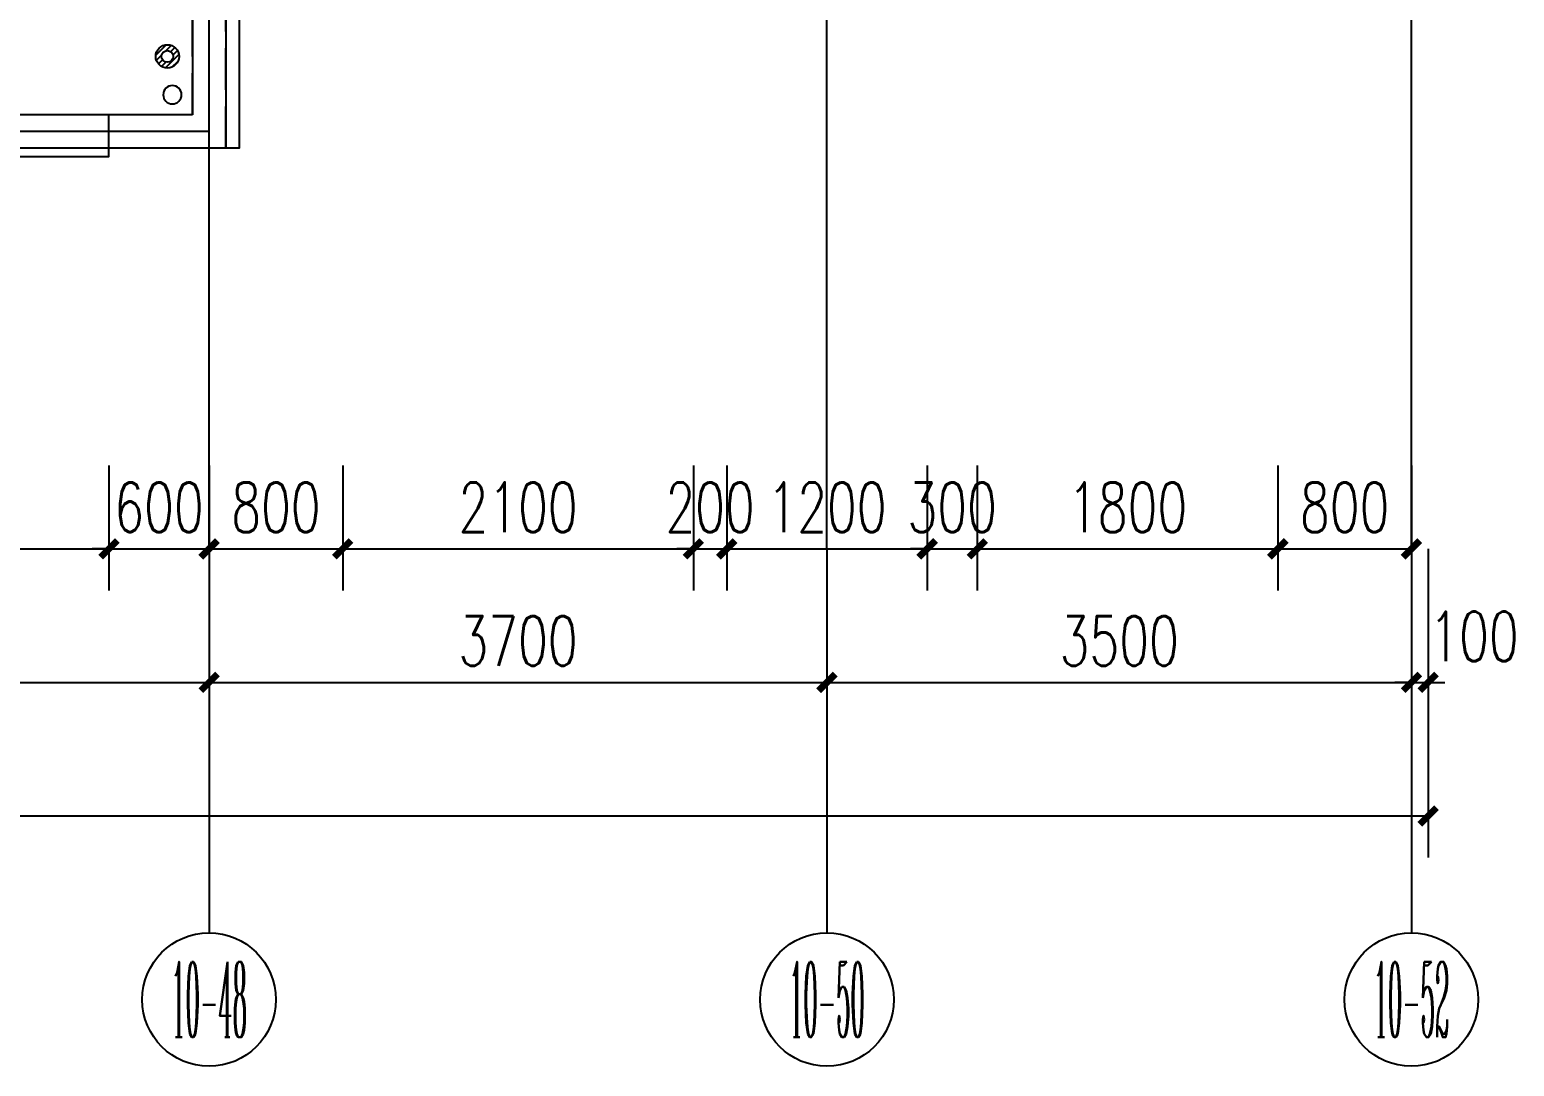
# Model space of a CAD drawing. Header units: millimetres. Extents: x 815519 to 890079, y 147095 to 251022.
# Drawn here: x 877205 to 886095, y 147095 to 153305 of the extents above; entities that cross this region are included whole.
import ezdxf
from ezdxf.enums import TextEntityAlignment as Align

# ---------------------------------------------------------------- set-up
doc = ezdxf.new("R2010")
doc.units = ezdxf.units.MM
doc.header["$LTSCALE"] = 1000
doc.linetypes.add('DASH', pattern=[0.35, 0.25, -0.1])
doc.linetypes.add('DOTE', pattern=[61.468, 50.8, -5.08, 0.508, -5.08])
doc.layers.get('Defpoints').update_dxf_attribs({"color": 1})
for name, color, linetype in [('A-WIND（门窗）', 155, 'Continuous'), ('AXIS', 3, 'Continuous'), ('AXIS_TEXT', 7, 'Continuous'), ('DOOR_FIRE', 4, 'Continuous'), ('DOOR_FIRE_TEXT', 7, 'Continuous'), ('EQUIP_地漏', 7, 'Continuous'), ('KTIAO', 125, 'Continuous'), ('PUB_DIM', 3, 'Continuous'), ('PUB_TEXT', 7, 'Continuous'), ('STAIR', 52, 'Continuous'), ('SURFACE', 6, 'Continuous'), ('VPIPE-污水', 2, 'DASH'), ('WALL', 2, 'Continuous'), ('WINDOW', 4, 'Continuous'), ('WINDOW_TEXT', 7, 'Continuous'), ('梁虚线', 134, 'DASH'), ('看线', 163, 'Continuous'), ('空调', 9, 'Continuous'), ('空调机位', 9, 'Continuous'), ('面积框', 6, 'Continuous')]:
    doc.layers.add(name, color=color, linetype=linetype)
doc.layers.add('DOTE', color=1, linetype='DOTE', plot=False)
doc.styles.add('_TCH_AXIS', font='COMPLEX', dxfattribs={"bigfont": 'GBCBIG'})
doc.styles.add('_TCH_DIM_T3', font='SIMPLEX.shx', dxfattribs={"width": 0.7, "bigfont": 'GBCBIG.shx'})
doc.styles.add('_TCH_WINDOW', font='SIMPLEX', dxfattribs={"height": 3.5, "bigfont": 'GBCBIG'})
doc.styles.add('C-SHET1', font='', dxfattribs={"width": 0.9})
doc.styles.add('COMPLEX', font='COMPLEX')
doc.styles.get('C-SHET1').set_extended_font_data('FangSong_GB2312')
doc.dimstyles.new('_TCH_ARCH&&100', dxfattribs={"dimtxt": 297.5, "dimasz": 100, "dimexe": 250, "dimexo": 300, "dimgap": 100, "dimtad": 1, "dimdec": 0, "dimzin": 0, "dimdsep": 46, "dimtxsty": '_TCH_DIM_T3', "dimblk": 'ARCHTICK', "dimcen": 0.09, "dimclrt": 7, "dimazin": 2, "dimtfac": 1, "dimtdec": 0, "dimtix": 1, "dimtmove": 2, "dimatfit": 3, "dimfxl": 1, "dimtolj": 1, "dimtzin": 0, "dimarcsym": 0})

# ---------------------------------------------------------------- blocks, each defined once
blk = doc.blocks.new('_AXISO')
blk.add_circle((0, 0), 0.5)
at = {"layer": 'AXIS_TEXT', "style": 'COMPLEX', "width": 1.041667}
blk.add_attdef('A', text='', height=0.56, dxfattribs=at).set_placement((-0.25, -0.28), (0.25, -0.28), align=Align.FIT)
blk = doc.blocks.new('_ArchTick')
at = {"color": 0, "linetype": 'ByBlock', "const_width": 0.4}
blk.add_lwpolyline([(-0.5, -0.5), (0.5, 0.5)], dxfattribs=at)
blk = doc.blocks.new('*D641')
at = {"layer": 'Defpoints', "color": 0, "transparency": 16777216}
for p in [(-369933.1, 341650), (-304373.1, 341650), (-304373.1, 340550)]:
    blk.add_point(p, dxfattribs=at)
at = {"layer": 'PUB_DIM', "color": 0, "lineweight": -2, "transparency": 16777216}
for p, q in [((-369933.1, 341350), (-369933.1, 340300)), ((-304373.1, 341350), (-304373.1, 340300)), ((-369933.1, 340550), (-304373.1, 340550))]:
    blk.add_line(p, q, dxfattribs=at)
at = {"layer": 'PUB_DIM', "color": 0, "lineweight": -2, "transparency": 16777216, "xscale": 100, "yscale": 100, "zscale": 100, "rotation": 180}
blk.add_blockref('_ArchTick', (-369933.1, 340550), dxfattribs=at)
at = {"layer": 'PUB_DIM', "color": 0, "lineweight": -2, "transparency": 16777216, "xscale": 100, "yscale": 100, "zscale": 100}
blk.add_blockref('_ArchTick', (-304373.1, 340550), dxfattribs=at)
at = {"layer": 'PUB_DIM', "color": 7, "transparency": 16777216, "insert": (-337153.1, 340798.7), "char_height": 297.5, "attachment_point": 5, "style": '_TCH_DIM_T3'}
blk.add_mtext('\\A1;65560', dxfattribs=at)
blk = doc.blocks.new('*D664')
at = {"layer": 'Defpoints', "color": 0, "transparency": 16777216}
for p in [(-315173.1, 342450), (-311673.1, 342450), (-311673.1, 341350)]:
    blk.add_point(p, dxfattribs=at)
at = {"layer": 'PUB_DIM', "color": 0, "lineweight": -2, "transparency": 16777216}
for p, q in [((-315173.1, 342150), (-315173.1, 341100)), ((-311673.1, 342150), (-311673.1, 341100)), ((-315173.1, 341350), (-311673.1, 341350))]:
    blk.add_line(p, q, dxfattribs=at)
at = {"layer": 'PUB_DIM', "color": 0, "lineweight": -2, "transparency": 16777216, "xscale": 100, "yscale": 100, "zscale": 100, "rotation": 180}
blk.add_blockref('_ArchTick', (-315173.1, 341350), dxfattribs=at)
at = {"layer": 'PUB_DIM', "color": 0, "lineweight": -2, "transparency": 16777216, "xscale": 100, "yscale": 100, "zscale": 100}
blk.add_blockref('_ArchTick', (-311673.1, 341350), dxfattribs=at)
at = {"layer": 'PUB_DIM', "color": 7, "transparency": 16777216, "insert": (-313423.1, 341598.7), "char_height": 297.5, "attachment_point": 5, "style": '_TCH_DIM_T3'}
blk.add_mtext('\\A1;3500', dxfattribs=at)
blk = doc.blocks.new('*D665')
at = {"layer": 'Defpoints', "color": 0, "transparency": 16777216}
for p in [(-311673.1, 342450), (-307973.1, 342450), (-307973.1, 341350)]:
    blk.add_point(p, dxfattribs=at)
at = {"layer": 'PUB_DIM', "color": 0, "lineweight": -2, "transparency": 16777216}
for p, q in [((-311673.1, 342150), (-311673.1, 341100)), ((-307973.1, 342150), (-307973.1, 341100)), ((-311673.1, 341350), (-307973.1, 341350))]:
    blk.add_line(p, q, dxfattribs=at)
at = {"layer": 'PUB_DIM', "color": 0, "lineweight": -2, "transparency": 16777216, "xscale": 100, "yscale": 100, "zscale": 100, "rotation": 180}
blk.add_blockref('_ArchTick', (-311673.1, 341350), dxfattribs=at)
at = {"layer": 'PUB_DIM', "color": 0, "lineweight": -2, "transparency": 16777216, "xscale": 100, "yscale": 100, "zscale": 100}
blk.add_blockref('_ArchTick', (-307973.1, 341350), dxfattribs=at)
at = {"layer": 'PUB_DIM', "color": 7, "transparency": 16777216, "insert": (-309823.1, 341598.7), "char_height": 297.5, "attachment_point": 5, "style": '_TCH_DIM_T3'}
blk.add_mtext('\\A1;3700', dxfattribs=at)
blk = doc.blocks.new('*D666')
at = {"layer": 'Defpoints', "color": 0, "transparency": 16777216}
for p in [(-307973.1, 342450), (-304473.1, 342450), (-304473.1, 341350)]:
    blk.add_point(p, dxfattribs=at)
at = {"layer": 'PUB_DIM', "color": 0, "lineweight": -2, "transparency": 16777216}
for p, q in [((-307973.1, 342150), (-307973.1, 341100)), ((-304473.1, 342150), (-304473.1, 341100)), ((-307973.1, 341350), (-304473.1, 341350))]:
    blk.add_line(p, q, dxfattribs=at)
at = {"layer": 'PUB_DIM', "color": 0, "lineweight": -2, "transparency": 16777216, "xscale": 100, "yscale": 100, "zscale": 100, "rotation": 180}
blk.add_blockref('_ArchTick', (-307973.1, 341350), dxfattribs=at)
at = {"layer": 'PUB_DIM', "color": 0, "lineweight": -2, "transparency": 16777216, "xscale": 100, "yscale": 100, "zscale": 100}
blk.add_blockref('_ArchTick', (-304473.1, 341350), dxfattribs=at)
at = {"layer": 'PUB_DIM', "color": 7, "transparency": 16777216, "insert": (-306223.1, 341598.7), "char_height": 297.5, "attachment_point": 5, "style": '_TCH_DIM_T3'}
blk.add_mtext('\\A1;3500', dxfattribs=at)
blk = doc.blocks.new('*D667')
at = {"layer": 'Defpoints', "color": 0, "transparency": 16777216}
for p in [(-304473.1, 342450), (-304373.1, 342450), (-304373.1, 341350)]:
    blk.add_point(p, dxfattribs=at)
at = {"layer": 'PUB_DIM', "color": 0, "lineweight": -2, "transparency": 16777216}
for p, q in [((-304473.1, 342150), (-304473.1, 341100)), ((-304373.1, 342150), (-304373.1, 341100)), ((-304473.1, 341350), (-304573.1, 341350)), ((-304473.1, 341350), (-304373.1, 341350)), ((-304373.1, 341350), (-304273.1, 341350))]:
    blk.add_line(p, q, dxfattribs=at)
at = {"layer": 'PUB_DIM', "color": 0, "lineweight": -2, "transparency": 16777216, "xscale": 100, "yscale": 100, "zscale": 100}
blk.add_blockref('_ArchTick', (-304473.1, 341350), dxfattribs=at)
at = {"layer": 'PUB_DIM', "color": 0, "lineweight": -2, "transparency": 16777216, "xscale": 100, "yscale": 100, "zscale": 100, "rotation": 180}
blk.add_blockref('_ArchTick', (-304373.1, 341350), dxfattribs=at)
at = {"layer": 'PUB_DIM', "color": 7, "transparency": 16777216, "insert": (-304098.1, 341625), "char_height": 297.5, "attachment_point": 5, "style": '_TCH_DIM_T3'}
blk.add_mtext('\\A1;100', dxfattribs=at)
blk = doc.blocks.new('dddfg')
at = {"layer": '空调'}
for p, q in [((-230086.3, 24543.2), (-230086.3, 24368.2)), ((-229986.3, 24543.2), (-230086.3, 24543.2)), ((-230046.3, 24543.2), (-230046.3, 24368.2)), ((-229836.3, 24543.2), (-229936.3, 24543.2)), ((-229876.3, 24543.2), (-229876.3, 24368.2)), ((-229836.3, 24543.2), (-229836.3, 24368.2)), ((-230086.3, 24318.2), (-230086.3, 24118.2)), ((-230046.3, 24318.2), (-230046.3, 24118.2)), ((-229876.3, 24318.2), (-229876.3, 24118.2)), ((-229836.3, 24318.2), (-229836.3, 24118.2)), ((-230086.3, 24068.2), (-230086.3, 23868.2)), ((-230046.3, 24068.2), (-230046.3, 23868.2)), ((-229876.3, 24068.2), (-229876.3, 23868.2)), ((-229836.3, 24068.2), (-229836.3, 23868.2)), ((-230086.3, 23818.2), (-230086.3, 23643.2)), ((-230046.3, 23818.2), (-230046.3, 23643.2)), ((-229876.3, 23818.2), (-229876.3, 23643.2)), ((-229836.3, 23818.2), (-229836.3, 23643.2)), ((-230086.3, 23643.2), (-229986.3, 23643.2)), ((-229936.3, 23643.2), (-229836.3, 23643.2))]:
    blk.add_line(p, q, dxfattribs=at)
blk = doc.blocks.new('Z$W@#61777A51')
at = {"layer": '空调'}
for p, q in [((250, 325, -0.6), (0, 325, -0.6)), ((0, 187.5, -0.6), (0, 325, -0.6)), ((250, 277.5, -0.6), (0, 277.5, -0.6)), ((550, 325, -0.6), (300, 325, -0.6)), ((550, 277.5, -0.6), (300, 277.5, -0.6)), ((550, 187.5, -0.6), (550, 325, -0.6)), ((0, 0, -0.6), (0, 137.5, -0.6)), ((550, 0, -0.6), (550, 137.5, -0.6)), ((250, 0, -0.6), (0, 0, -0.6)), ((550, 0, -0.6), (300, 0, -0.6))]:
    blk.add_line(p, q, dxfattribs=at)
at = {"layer": '空调', "style": 'C-SHET1', "width": 0.9}
blk.add_text('KT', height=166.5, rotation=359.99346, dxfattribs=at).set_placement((170.1, 61.1, -0.6))
blk = doc.blocks.new('空调室外机')
at = {"linetype": 'ByBlock', "ltscale": 0.4}
for p, q in [((-375.2, 159.4), (-155.4, 76.9)), ((205, 76.9), (424.8, 159.4)), ((-375.2, -140.6), (-155.4, -58.2)), ((205, -58.2), (424.8, -140.6))]:
    blk.add_line(p, q, dxfattribs=at)
blk.add_lwpolyline([(424.8, -140.6), (424.8, 159.4), (-375.2, 159.4), (-375.2, -140.6)], close=True, dxfattribs=at)
at = {"style": 'COMPLEX', "width": 0.8}
blk.add_attdef('AC', (-83.7, -57, 0), '', height=125, dxfattribs=at)
blk = doc.blocks.new('$WINLIB2D$00000001')
for p, q in [((-0.5, 0.5), (0.5, 0.5)), ((-0.5, 0.5), (-0.5, -0.5)), ((0.5, -0.5), (0.5, 0.5)), ((0.5, 0.1667), (-0.5, 0.1667)), ((0.5, -0.1667), (-0.5, -0.1667)), ((-0.5, -0.5), (0.5, -0.5))]:
    blk.add_line(p, q)
blk = doc.blocks.new('$WINLIB2D$00000039')
at = {"color": 0}
for points in [[(-0.5, 0.5), (-0.5, -0.5)], [(0.5, 0.5), (-0.5, 0.5)], [(0.5, -0.5), (0.5, 0.5)], [(-0.5, 0.1667), (0.5, 0.1667)], [(-0.3839, -0.1667), (-0.448, 0.1667)], [(-0.3159, -0.1667), (-0.38, 0.1667)], [(-0.2479, -0.1667), (-0.312, 0.1667)], [(-0.1799, -0.1667), (-0.244, 0.1667)], [(-0.1119, -0.1667), (-0.176, 0.1667)], [(-0.0439, -0.1667), (-0.108, 0.1667)], [(0.0241, -0.1667), (-0.04, 0.1667)], [(0.0921, -0.1667), (0.028, 0.1667)], [(0.16, -0.1667), (0.0959, 0.1667)], [(0.228, -0.1667), (0.1639, 0.1667)], [(0.296, -0.1667), (0.2319, 0.1667)], [(0.364, -0.1667), (0.2999, 0.1667)], [(0.432, -0.1667), (0.3679, 0.1667)], [(0.5, -0.1667), (0.4359, 0.1667)], [(-0.4519, -0.1667), (-0.5, 0.0836)], [(-0.5, -0.1667), (0.5, -0.1667)], [(0.5, -0.5), (-0.5, -0.5)]]:
    blk.add_lwpolyline(points, dxfattribs=at)
blk = doc.blocks.new('$DorLib2D$00000131')
at = {"color": 0, "linetype": 'Continuous'}
for p, q in [((0.15, 0.125), (0.2319, 0.1973)), ((0.2319, 0.1973), (0.2319, 0.125)), ((-0.5, 0.125), (-0.5, 0)), ((0.0192, 0.125), (-0.5, 0.125)), ((0.0192, 0), (0.0192, 0.125)), ((0.35, 0.125), (0.15, 0.125)), ((-0.5, 0), (0.0192, 0)), ((-0.024, 0), (0.5, 0)), ((-0.024, -0.125), (-0.024, 0)), ((0.5, 0), (0.5, -0.125)), ((-0.35, -0.125), (-0.15, -0.125)), ((-0.2319, -0.1973), (-0.2319, -0.125)), ((-0.15, -0.125), (-0.2319, -0.1973)), ((0.5, -0.125), (-0.024, -0.125))]:
    blk.add_line(p, q, dxfattribs=at)
blk = doc.blocks.new('$DorLib2D$00000001')
for p, q in [((0.45, 0.975), (0.5, 0.975)), ((0.45, 0), (0.45, 0.975)), ((0.5, 0), (0.5, 0.975)), ((0.5, 0), (0.45, 0))]:
    blk.add_line(p, q)
at = {"lineweight": 13}
blk.add_arc((0.475, 0), 0.975, 91.46928, 180, dxfattribs=at)
blk = doc.blocks.new('3A户型-平面-反')
at = {"layer": 'A-WIND（门窗）', "linetype": 'DASH', "ltscale": 0.3}
for p, q in [((-116686.8, 132030.4), (-116386.8, 132450)), ((-119556.4, 132100), (-119036.8, 131800)), ((-117156.4, 131400), (-116736.8, 131100)), ((-119367.2, 124000), (-119886.8, 124300)), ((-117217.2, 124000), (-117736.8, 124300))]:
    blk.add_line(p, q, dxfattribs=at)
at = {"layer": 'A-WIND（门窗）'}
for points in [[(-116386.8, 132500), (-116186.8, 132500), (-116186.8, 132450), (-116386.8, 132450)], [(-116386.8, 131900), (-116186.8, 131900), (-116186.8, 131950), (-116386.8, 131950)], [(-119686.8, 131800), (-119686.8, 131600), (-119636.8, 131600), (-119636.8, 131800)], [(-118986.8, 131800), (-118986.8, 131600), (-119036.8, 131600), (-119036.8, 131800)], [(-117286.8, 131100), (-117286.8, 130900), (-117236.8, 130900), (-117236.8, 131100)], [(-116686.8, 131100), (-116686.8, 130900), (-116736.8, 130900), (-116736.8, 131100)], [(-119936.8, 124300), (-119936.8, 124500), (-119886.8, 124500), (-119886.8, 124300)], [(-119236.8, 124300), (-119236.8, 124500), (-119286.8, 124500), (-119286.8, 124300)], [(-117786.8, 124300), (-117786.8, 124500), (-117736.8, 124500), (-117736.8, 124300)], [(-117086.8, 124300), (-117086.8, 124500), (-117136.8, 124500), (-117136.8, 124300)]]:
    blk.add_lwpolyline(points, close=True, dxfattribs=at)
at = {"layer": 'A-WIND（门窗）', "linetype": 'DASH', "ltscale": 0.3}
for centre, start, end in [((-119036.8, 131800), 150, 180), ((-116386.8, 132550), 240, 270), ((-116636.8, 131100), 150, 180), ((-119886.8, 124300), 330, 0), ((-117736.8, 124300), 330, 0)]:
    blk.add_arc(centre, 600, start, end, dxfattribs=at)
at = {"layer": 'STAIR'}
for p, q in [((-116666.8, 131800), (-117806.8, 131800)), ((-112486.8, 123700), (-114586.8, 123700)), ((-112486.8, 123500), (-114586.8, 123500))]:
    blk.add_line(p, q, dxfattribs=at)
at = {"layer": 'SURFACE'}
for p, q in [((-116466.8, 132920), (-116466.8, 131880)), ((-116386.8, 132500), (-116466.8, 132500)), ((-117806.8, 131880), (-121186.8, 131880)), ((-120186.8, 131800), (-120186.8, 131880)), ((-118986.8, 131800), (-118986.8, 131880)), ((-117806.8, 131180), (-117806.8, 131880)), ((-116666.8, 131180), (-117806.8, 131180)), ((-117286.8, 131100), (-117286.8, 131180)), ((-116686.8, 131100), (-116686.8, 131180)), ((-114586.8, 125100), (-114586.8, 125020)), ((-114586.8, 125100), (-114586.8, 125020)), ((-112586.8, 125100), (-112586.8, 125020)), ((-115206.8, 125020), (-114586.8, 125020)), ((-115206.8, 124400), (-115206.8, 125020)), ((-112586.8, 125020), (-111986.8, 125020)), ((-119936.8, 124300), (-119936.8, 124220)), ((-118436.8, 124300), (-118436.8, 124220)), ((-117786.8, 124300), (-117786.8, 124220)), ((-116286.8, 124300), (-116286.8, 124220)), ((-115206.8, 124220), (-115206.8, 124300)), ((-121186.8, 124220), (-119936.8, 124220)), ((-118436.8, 124220), (-117786.8, 124220)), ((-116286.8, 124220), (-116186.8, 124220)), ((-116036.8, 124220), (-115206.8, 124220))]:
    blk.add_line(p, q, dxfattribs=at)
for points in [[(-116466.8, 131880), (-116666.8, 131880), (-116666.8, 131180)], [(-111706.8, 125020), (-111706.8, 123500), (-111786.8, 123500)]]:
    blk.add_lwpolyline(points, dxfattribs=at)
at = {"layer": 'WALL'}
for p, q in [((-116386.8, 133200), (-116386.8, 132500)), ((-113686.8, 133200), (-116386.8, 133200)), ((-113486.7, 133200), (-113686.8, 133200)), ((-113486.7, 133000), (-113486.7, 133200)), ((-111986.8, 133200), (-112436.7, 133200)), ((-112436.7, 133200), (-112436.7, 133000)), ((-111986.8, 133250), (-111986.8, 133200)), ((-111786.8, 133250), (-111786.8, 133100)), ((-111786.8, 133100), (-111786.8, 125200)), ((-116186.8, 132500), (-116186.8, 133000)), ((-113686.8, 133000), (-116186.8, 133000)), ((-113686.8, 133000), (-113686.8, 132300)), ((-113586.8, 133000), (-113486.7, 133000)), ((-113586.8, 132300), (-113586.8, 133000)), ((-112436.7, 133000), (-111986.8, 133000)), ((-111986.8, 133000), (-111986.8, 125300)), ((-116386.8, 132500), (-116186.8, 132500)), ((-113686.8, 132300), (-113586.8, 132300)), ((-116186.8, 131900), (-116386.8, 131900)), ((-116386.8, 131900), (-116386.8, 131100)), ((-116186.8, 131000), (-116186.8, 131900)), ((-121186.8, 131800), (-121336.8, 131800)), ((-120186.8, 131800), (-121186.8, 131800)), ((-120186.8, 131600), (-120186.8, 131800)), ((-117886.8, 131800), (-118986.8, 131800)), ((-118986.8, 131800), (-118986.8, 131600)), ((-117886.8, 131800), (-117886.8, 131100)), ((-121286.8, 131600), (-121336.8, 131600)), ((-121286.8, 131600), (-121286.8, 128500)), ((-121086.8, 131600), (-121086.8, 128600)), ((-121086.8, 131600), (-120186.8, 131600)), ((-118986.8, 131600), (-118086.8, 131600)), ((-118086.8, 131600), (-118086.8, 131000)), ((-113586.8, 131500), (-113686.8, 131500)), ((-113686.8, 131500), (-113686.8, 131000)), ((-113586.8, 130900), (-113586.8, 131500)), ((-117286.8, 131100), (-117886.8, 131100)), ((-117286.8, 130900), (-117286.8, 131100)), ((-116386.8, 131100), (-116686.8, 131100)), ((-116686.8, 131100), (-116686.8, 130900)), ((-118086.8, 131000), (-118086.8, 129200)), ((-115386.8, 131000), (-116186.8, 131000)), ((-113686.8, 131000), (-115386.8, 131000)), ((-117886.8, 130900), (-117886.8, 129200)), ((-117886.8, 130900), (-117286.8, 130900)), ((-116686.8, 130900), (-116286.8, 130900)), ((-115486.8, 130900), (-116286.8, 130900)), ((-115486.8, 130900), (-115486.8, 129200)), ((-115286.8, 130900), (-115286.8, 129100)), ((-113586.8, 130900), (-115286.8, 130900)), ((-119337, 129200), (-119337, 128600)), ((-119086.8, 129200), (-119337, 129200)), ((-119086.8, 129100), (-119086.8, 129200)), ((-118086.8, 129200), (-118186.8, 129200)), ((-118186.8, 129200), (-118186.8, 129100)), ((-117236.8, 129200), (-117886.8, 129200)), ((-117236.8, 129100), (-117236.8, 129200)), ((-115486.8, 129200), (-116436.8, 129200)), ((-116436.8, 129200), (-116436.8, 129100)), ((-119137, 129100), (-119137, 128500)), ((-119137, 129100), (-119086.8, 129100)), ((-118186.8, 129100), (-117986.8, 129100)), ((-117986.8, 129100), (-117236.8, 129100)), ((-116436.8, 129100), (-115286.8, 129100)), ((-119337, 128600), (-121086.8, 128600)), ((-121286.8, 128500), (-121286.8, 125300)), ((-119337, 128500), (-121086.8, 128500)), ((-121086.8, 128500), (-121086.8, 125300)), ((-119337, 128500), (-119337, 127900)), ((-119137, 128500), (-119137, 128000)), ((-119086.8, 128000), (-119137, 128000)), ((-119086.8, 127900), (-119086.8, 128000)), ((-117986.8, 128000), (-118186.8, 128000)), ((-118186.8, 128000), (-118186.8, 127900)), ((-117786.8, 128000), (-117986.8, 128000)), ((-117786.8, 127900), (-117786.8, 128000)), ((-115286.8, 128000), (-116886.8, 128000)), ((-116886.8, 128000), (-116886.8, 127900)), ((-115286.8, 128000), (-115286.8, 125300)), ((-119337, 127900), (-119086.8, 127900)), ((-118186.8, 127900), (-118086.8, 127900)), ((-118086.8, 127900), (-118086.8, 124500)), ((-117886.8, 127900), (-117886.8, 124500)), ((-117886.8, 127900), (-117786.8, 127900)), ((-116886.8, 127900), (-115486.8, 127900)), ((-115486.8, 127900), (-115486.8, 125200)), ((-121286.8, 125300), (-121336.8, 125300)), ((-120286.8, 125300), (-121086.8, 125300)), ((-120286.8, 125300), (-120286.8, 124500)), ((-114586.8, 125300), (-115286.8, 125300)), ((-114586.8, 125100), (-114586.8, 125300)), ((-111986.8, 125300), (-112586.8, 125300)), ((-112586.8, 125300), (-112586.8, 125100)), ((-115486.8, 125200), (-115486.8, 124500)), ((-111786.8, 125200), (-111786.8, 123500)), ((-121186.8, 125100), (-121336.8, 125100)), ((-120486.8, 125100), (-121186.8, 125100)), ((-120486.8, 125100), (-120486.8, 124300)), ((-115286.8, 125100), (-115286.8, 124400)), ((-115286.8, 125100), (-114586.8, 125100)), ((-112586.8, 125100), (-111986.8, 125100)), ((-111986.8, 125100), (-111986.8, 123700)), ((-119936.8, 124500), (-120286.8, 124500)), ((-119936.8, 124300), (-119936.8, 124500)), ((-118086.8, 124500), (-118436.8, 124500)), ((-118436.8, 124500), (-118436.8, 124300)), ((-117786.8, 124500), (-117886.8, 124500)), ((-117786.8, 124300), (-117786.8, 124500)), ((-116086.8, 124500), (-116286.8, 124500)), ((-116286.8, 124500), (-116286.8, 124300)), ((-115486.8, 124500), (-116086.8, 124500)), ((-114586.8, 124400), (-115286.8, 124400)), ((-114586.8, 124400), (-114586.8, 123500)), ((-120486.8, 124300), (-119936.8, 124300)), ((-118436.8, 124300), (-117986.8, 124300)), ((-117986.8, 124300), (-117786.8, 124300)), ((-116286.8, 124300), (-116186.8, 124300)), ((-116186.8, 124300), (-116186.8, 123500)), ((-116036.8, 124300), (-116036.8, 123650)), ((-115386.8, 124300), (-116036.8, 124300)), ((-114686.8, 124300), (-115386.8, 124300)), ((-114686.8, 124300), (-114686.8, 123650)), ((-111986.8, 123700), (-112486.8, 123700)), ((-112486.8, 123500), (-112486.8, 123700)), ((-115586.8, 123650), (-116036.8, 123650)), ((-115586.8, 123500), (-115586.8, 123650)), ((-114686.8, 123650), (-114686.8, 123500)), ((-116186.8, 123500), (-115586.8, 123500)), ((-114686.8, 123500), (-114586.8, 123500)), ((-111786.8, 123500), (-112486.8, 123500))]:
    blk.add_line(p, q, dxfattribs=at)
at = {"layer": 'WINDOW'}
for p, q in [((-112436.7, 133200), (-113486.7, 133200)), ((-113686.8, 132300), (-113686.8, 131500)), ((-116436.8, 129200), (-117236.8, 129200)), ((-118086.8, 125300), (-120286.8, 125300)), ((-115486.8, 125300), (-117886.8, 125300)), ((-112586.8, 125100), (-114586.8, 125100))]:
    blk.add_line(p, q, dxfattribs=at)
at = {"layer": '看线'}
for points in [[(-118436.8, 124220), (-118436.8, 124200), (-119936.8, 124200), (-119936.8, 124220)], [(-116286.8, 124220), (-116286.8, 124200), (-117786.8, 124200), (-117786.8, 124220)], [(-114586.8, 123500), (-114586.8, 123450), (-112486.8, 123450), (-112486.8, 123500)]]:
    blk.add_lwpolyline(points, dxfattribs=at)
at = {"layer": 'DOOR_FIRE', "rotation": 180}
for name, p, xscale, yscale, zscale in [('$DorLib2D$00000001', (-118636.8, 129150), -900, -900, 100), ('$WINLIB2D$00000001', (-117036.8, 124400), 1500, -200, 200)]:
    blk.add_blockref(name, p, dxfattribs=dict(at, xscale=xscale, yscale=yscale, zscale=zscale))
at = {"layer": 'KTIAO', "extrusion": (0, 0, -1)}
ref = blk.add_blockref('空调室外机', (117161.6, 131467.6), dxfattribs=dict(at, xscale=-1, zscale=-1))
ref.add_attrib('AC', 'AC', (-117226.8, 131410.5), dxfattribs={"layer": '0', "height": 125, "style": 'COMPLEX', "width": 0.8})
ref = blk.add_blockref('空调室外机', (115261.7, 123940.6), dxfattribs=dict(at, xscale=-1, zscale=-1))
ref.add_attrib('AC', '2AC', (-115345.4, 123883.6), dxfattribs={"layer": '0', "height": 125, "style": 'COMPLEX', "width": 0.8})
at = {"layer": 'WINDOW'}
ref = blk.add_blockref('$DorLib2D$00000001', (-112961.7, 133100), dxfattribs=dict(at, xscale=1050, yscale=-1050, zscale=1050, rotation=180))
ref.add_attrib('A', 'FDM10523', (-113497.2, 132617.6), dxfattribs={"layer": 'WINDOW_TEXT', "height": 297.5, "style": '_TCH_WINDOW', "width": 0.494118})
for p, xscale, yscale, zscale, rotation in [((-116286.8, 132200), 600, 200, 600, 270.0000000011244), ((-119586.8, 131700), 1200, 200, 1200, 179.9999999994455), ((-116986.8, 131000), 600, -200, 600, 179.9999999999922), ((-119186.8, 124400), 1500, -200, 1500, 179.9999999999945)]:
    blk.add_blockref('$WINLIB2D$00000001', p, dxfattribs=dict(at, xscale=xscale, yscale=yscale, zscale=zscale, rotation=rotation))
ref = blk.add_blockref('$DorLib2D$00000001', (-113636.8, 131900), dxfattribs=dict(at, xscale=800, yscale=-800, zscale=800, rotation=269.9999999999936))
ref.add_attrib('A', 'M0822', (-113163, 131557), dxfattribs={"layer": 'WINDOW_TEXT', "height": 297.5, "rotation": 90, "style": '_TCH_WINDOW', "width": 0.494118})
ref = blk.add_blockref('$DorLib2D$00000001', (-116836.8, 129150), dxfattribs=dict(at, xscale=-800, yscale=-800, zscale=-800, rotation=180))
ref.add_attrib('A', 'M0822', (-117179.8, 128676.2), dxfattribs={"layer": 'WINDOW_TEXT', "height": 297.5, "style": '_TCH_WINDOW', "width": 0.494118})
ref = blk.add_blockref('$DorLib2D$00000001', (-118636.8, 127950), dxfattribs=dict(at, xscale=-900, yscale=900, zscale=-900, rotation=180))
ref.add_attrib('A', 'M0922', (-118979.8, 128119.1), dxfattribs={"layer": 'WINDOW_TEXT', "height": 297.5, "style": '_TCH_WINDOW', "width": 0.494118})
ref = blk.add_blockref('$DorLib2D$00000001', (-117336.8, 127950), dxfattribs=dict(at, xscale=900, yscale=900, zscale=900, rotation=180))
ref.add_attrib('A', 'M0922', (-117679.8, 128119.1), dxfattribs={"layer": 'WINDOW_TEXT', "height": 297.5, "style": '_TCH_WINDOW', "width": 0.494118})
ref = blk.add_blockref('$DorLib2D$00000131', (-113586.8, 125200), dxfattribs=dict(at, xscale=2000, yscale=-200, zscale=2000, rotation=179.9999999999962))
ref.add_attrib('A', 'TLM2023', (-114052.3, 124676.2), dxfattribs={"layer": 'WINDOW_TEXT', "height": 297.5, "rotation": 360, "style": '_TCH_WINDOW', "width": 0.494118})
ref = blk.add_blockref('$WINLIB2D$00000039', (-115136.8, 123575), dxfattribs=dict(at, xscale=-900, yscale=-150, zscale=-900, rotation=179.9999999999911))
ref.add_attrib('A', 'LB0922', (-115528.8, 123076.2), dxfattribs={"layer": 'WINDOW_TEXT', "height": 297.5, "rotation": 360, "style": '_TCH_WINDOW', "width": 0.494118})
at = {"layer": '空调', "rotation": 270}
blk.add_blockref('dddfg', (-142630, -98486.3), dxfattribs=at)
at = {"layer": '空调', "extrusion": (0, 0, -1), "zscale": -1, "rotation": 180}
for p in [(-108999.5, 149843.2), (-114349.5, 149843.2)]:
    blk.add_blockref('dddfg', p, dxfattribs=at)
at = {"layer": '空调机位', "linetype": 'DASH', "extrusion": (0, 0, -1), "zscale": -1, "rotation": 0.001132673578488983}
blk.add_blockref('Z$W@#61777A51', (114736.8, 125300), dxfattribs=at)
at = {"layer": 'DOOR_FIRE_TEXT', "style": '_TCH_WINDOW'}
for s, height, width, p in [('FM', 297.5, 0.494118, (-119128.8, 128650)), ('乙', 337.6, 0.7, (-118834.8, 128650)), ('0922', 297.5, 0.494118, (-118662.8, 128650)), ('反', 337.6, 0.7, (-116726.1, 123850)), ('LC1517', 297.5, 0.494118, (-117496.1, 123850))]:
    blk.add_text(s, height=height, dxfattribs=dict(at, width=width)).set_placement(p)
at = {"layer": 'WINDOW_TEXT', "style": '_TCH_WINDOW'}
for s, height, rotation, width, p in [('反', 337.6, 90, 0.7, (-116486.8, 132594.7)), ('LC06138', 297.5, 90, 0.494118, (-116486.8, 131656.7)), ('反', 337.6, 360, 0.7, (-119188.6, 131900)), ('NC12135', 297.5, 360, 0.494118, (-120133.6, 131900)), ('反', 337.6, 360, 0.7, (-116662.1, 130450)), ('LC0614', 297.5, 360, 0.494118, (-117460.1, 130450)), ('反', 337.6, 360, 0.7, (-118876.1, 123850)), ('LC1517', 297.5, 360, 0.494118, (-119646.1, 123850))]:
    blk.add_text(s, height=height, rotation=rotation, dxfattribs=dict(at, width=width)).set_placement(p)
blk = doc.blocks.new('地漏2')
h = blk.add_hatch()
h.set_pattern_fill('LINE', color=13, scale=25, angle=225, style=0)
h.set_pattern_definition([(225, (0, 0), (16.83798023, -16.83798023), [])])
edge = h.paths.add_edge_path(flags=17)
edge.add_arc((4924704.2, -267187.3), 35, 0, 360)
edge = h.paths.add_edge_path()
edge.add_arc((4924704.2, -267187.3), 70, 0, 360)
at = {"color": 13}
blk.add_line((4924666.4, -267245.9), (4924665, -267244.6), dxfattribs=at)
for radius in [70, 35]:
    blk.add_circle((4924704.2, -267187.3), radius)
blk = doc.blocks.new('3-A-雨水-留洞')
at = {"layer": 'VPIPE-污水', "linetype": 'Continuous'}
blk.add_circle((-563894.2, 682010.5), 55, dxfattribs=at)
at = {"layer": 'EQUIP_地漏', "xscale": -1, "rotation": 180}
blk.add_blockref('地漏2', (-5488568.4, 415053.2), dxfattribs=at)
blk = doc.blocks.new('*D905')
at = {"layer": 'Defpoints', "color": 0, "transparency": 16777216}
for p in [(-187170, 533800), (-185070, 533800), (-185070, 533000)]:
    blk.add_point(p, dxfattribs=at)
at = {"layer": 'PUB_DIM', "color": 0, "lineweight": -2, "transparency": 16777216}
for p, q in [((-187170, 533500), (-187170, 532750)), ((-185070, 533500), (-185070, 532750)), ((-187170, 533000), (-185070, 533000))]:
    blk.add_line(p, q, dxfattribs=at)
at = {"layer": 'PUB_DIM', "color": 0, "lineweight": -2, "transparency": 16777216, "xscale": 100, "yscale": 100, "zscale": 100, "rotation": 180}
blk.add_blockref('_ArchTick', (-187170, 533000), dxfattribs=at)
at = {"layer": 'PUB_DIM', "color": 0, "lineweight": -2, "transparency": 16777216, "xscale": 100, "yscale": 100, "zscale": 100}
blk.add_blockref('_ArchTick', (-185070, 533000), dxfattribs=at)
at = {"layer": 'PUB_DIM', "color": 7, "transparency": 16777216, "insert": (-186120, 533248.7), "char_height": 297.5, "attachment_point": 5, "style": '_TCH_DIM_T3'}
blk.add_mtext('\\A1;2100', dxfattribs=at)
blk = doc.blocks.new('*D906')
at = {"layer": 'Defpoints', "color": 0, "transparency": 16777216}
for p in [(-185070, 533800), (-184470, 533800), (-184470, 533000)]:
    blk.add_point(p, dxfattribs=at)
at = {"layer": 'PUB_DIM', "color": 0, "lineweight": -2, "transparency": 16777216}
for p, q in [((-185070, 533500), (-185070, 532750)), ((-184470, 533500), (-184470, 532750)), ((-185070, 533000), (-185170, 533000)), ((-185070, 533000), (-184470, 533000)), ((-184470, 533000), (-184370, 533000))]:
    blk.add_line(p, q, dxfattribs=at)
at = {"layer": 'PUB_DIM', "color": 0, "lineweight": -2, "transparency": 16777216, "xscale": 100, "yscale": 100, "zscale": 100}
blk.add_blockref('_ArchTick', (-185070, 533000), dxfattribs=at)
at = {"layer": 'PUB_DIM', "color": 0, "lineweight": -2, "transparency": 16777216, "xscale": 100, "yscale": 100, "zscale": 100, "rotation": 180}
blk.add_blockref('_ArchTick', (-184470, 533000), dxfattribs=at)
at = {"layer": 'PUB_DIM', "color": 7, "transparency": 16777216, "insert": (-184770, 533248.7), "char_height": 297.5, "attachment_point": 5, "style": '_TCH_DIM_T3'}
blk.add_mtext('\\A1;600', dxfattribs=at)
blk = doc.blocks.new('*D907')
at = {"layer": 'Defpoints', "color": 0, "transparency": 16777216}
for p in [(-184470, 533800), (-183670, 533800), (-183670, 533000)]:
    blk.add_point(p, dxfattribs=at)
at = {"layer": 'PUB_DIM', "color": 0, "lineweight": -2, "transparency": 16777216}
for p, q in [((-184470, 533500), (-184470, 532750)), ((-183670, 533500), (-183670, 532750)), ((-184470, 533000), (-183670, 533000))]:
    blk.add_line(p, q, dxfattribs=at)
at = {"layer": 'PUB_DIM', "color": 0, "lineweight": -2, "transparency": 16777216, "xscale": 100, "yscale": 100, "zscale": 100, "rotation": 180}
blk.add_blockref('_ArchTick', (-184470, 533000), dxfattribs=at)
at = {"layer": 'PUB_DIM', "color": 0, "lineweight": -2, "transparency": 16777216, "xscale": 100, "yscale": 100, "zscale": 100}
blk.add_blockref('_ArchTick', (-183670, 533000), dxfattribs=at)
at = {"layer": 'PUB_DIM', "color": 7, "transparency": 16777216, "insert": (-184070, 533248.7), "char_height": 297.5, "attachment_point": 5, "style": '_TCH_DIM_T3'}
blk.add_mtext('\\A1;800', dxfattribs=at)
blk = doc.blocks.new('*D908')
at = {"layer": 'Defpoints', "color": 0, "transparency": 16777216}
for p in [(-183670, 533800), (-181570, 533800), (-181570, 533000)]:
    blk.add_point(p, dxfattribs=at)
at = {"layer": 'PUB_DIM', "color": 0, "lineweight": -2, "transparency": 16777216}
for p, q in [((-183670, 533500), (-183670, 532750)), ((-181570, 533500), (-181570, 532750)), ((-183670, 533000), (-181570, 533000))]:
    blk.add_line(p, q, dxfattribs=at)
at = {"layer": 'PUB_DIM', "color": 0, "lineweight": -2, "transparency": 16777216, "xscale": 100, "yscale": 100, "zscale": 100, "rotation": 180}
blk.add_blockref('_ArchTick', (-183670, 533000), dxfattribs=at)
at = {"layer": 'PUB_DIM', "color": 0, "lineweight": -2, "transparency": 16777216, "xscale": 100, "yscale": 100, "zscale": 100}
blk.add_blockref('_ArchTick', (-181570, 533000), dxfattribs=at)
at = {"layer": 'PUB_DIM', "color": 7, "transparency": 16777216, "insert": (-182620, 533248.7), "char_height": 297.5, "attachment_point": 5, "style": '_TCH_DIM_T3'}
blk.add_mtext('\\A1;2100', dxfattribs=at)
blk = doc.blocks.new('*D909')
at = {"layer": 'Defpoints', "color": 0, "transparency": 16777216}
for p in [(-181570, 533800), (-181370, 533800), (-181370, 533000)]:
    blk.add_point(p, dxfattribs=at)
at = {"layer": 'PUB_DIM', "color": 0, "lineweight": -2, "transparency": 16777216}
for p, q in [((-181570, 533500), (-181570, 532750)), ((-181370, 533500), (-181370, 532750)), ((-181570, 533000), (-181670, 533000)), ((-181570, 533000), (-181370, 533000)), ((-181370, 533000), (-181270, 533000))]:
    blk.add_line(p, q, dxfattribs=at)
at = {"layer": 'PUB_DIM', "color": 0, "lineweight": -2, "transparency": 16777216, "xscale": 100, "yscale": 100, "zscale": 100}
blk.add_blockref('_ArchTick', (-181570, 533000), dxfattribs=at)
at = {"layer": 'PUB_DIM', "color": 0, "lineweight": -2, "transparency": 16777216, "xscale": 100, "yscale": 100, "zscale": 100, "rotation": 180}
blk.add_blockref('_ArchTick', (-181370, 533000), dxfattribs=at)
at = {"layer": 'PUB_DIM', "color": 7, "transparency": 16777216, "insert": (-181470, 533248.7), "char_height": 297.5, "attachment_point": 5, "style": '_TCH_DIM_T3'}
blk.add_mtext('\\A1;200', dxfattribs=at)
blk = doc.blocks.new('*D910')
at = {"layer": 'Defpoints', "color": 0, "transparency": 16777216}
for p in [(-181370, 533800), (-180170, 533800), (-180170, 533000)]:
    blk.add_point(p, dxfattribs=at)
at = {"layer": 'PUB_DIM', "color": 0, "lineweight": -2, "transparency": 16777216}
for p, q in [((-181370, 533500), (-181370, 532750)), ((-180170, 533500), (-180170, 532750)), ((-181370, 533000), (-180170, 533000))]:
    blk.add_line(p, q, dxfattribs=at)
at = {"layer": 'PUB_DIM', "color": 0, "lineweight": -2, "transparency": 16777216, "xscale": 100, "yscale": 100, "zscale": 100, "rotation": 180}
blk.add_blockref('_ArchTick', (-181370, 533000), dxfattribs=at)
at = {"layer": 'PUB_DIM', "color": 0, "lineweight": -2, "transparency": 16777216, "xscale": 100, "yscale": 100, "zscale": 100}
blk.add_blockref('_ArchTick', (-180170, 533000), dxfattribs=at)
at = {"layer": 'PUB_DIM', "color": 7, "transparency": 16777216, "insert": (-180770, 533248.7), "char_height": 297.5, "attachment_point": 5, "style": '_TCH_DIM_T3'}
blk.add_mtext('\\A1;1200', dxfattribs=at)
blk = doc.blocks.new('*D911')
at = {"layer": 'Defpoints', "color": 0, "transparency": 16777216}
for p in [(-180170, 533800), (-179870, 533800), (-179870, 533000)]:
    blk.add_point(p, dxfattribs=at)
at = {"layer": 'PUB_DIM', "color": 0, "lineweight": -2, "transparency": 16777216}
for p, q in [((-180170, 533500), (-180170, 532750)), ((-179870, 533500), (-179870, 532750)), ((-180170, 533000), (-180270, 533000)), ((-180170, 533000), (-179870, 533000)), ((-179870, 533000), (-179770, 533000))]:
    blk.add_line(p, q, dxfattribs=at)
at = {"layer": 'PUB_DIM', "color": 0, "lineweight": -2, "transparency": 16777216, "xscale": 100, "yscale": 100, "zscale": 100}
blk.add_blockref('_ArchTick', (-180170, 533000), dxfattribs=at)
at = {"layer": 'PUB_DIM', "color": 0, "lineweight": -2, "transparency": 16777216, "xscale": 100, "yscale": 100, "zscale": 100, "rotation": 180}
blk.add_blockref('_ArchTick', (-179870, 533000), dxfattribs=at)
at = {"layer": 'PUB_DIM', "color": 7, "transparency": 16777216, "insert": (-180020, 533248.7), "char_height": 297.5, "attachment_point": 5, "style": '_TCH_DIM_T3'}
blk.add_mtext('\\A1;300', dxfattribs=at)
blk = doc.blocks.new('*D912')
at = {"layer": 'Defpoints', "color": 0, "transparency": 16777216}
for p in [(-179870, 533800), (-178070, 533800), (-178070, 533000)]:
    blk.add_point(p, dxfattribs=at)
at = {"layer": 'PUB_DIM', "color": 0, "lineweight": -2, "transparency": 16777216}
for p, q in [((-179870, 533500), (-179870, 532750)), ((-178070, 533500), (-178070, 532750)), ((-179870, 533000), (-178070, 533000))]:
    blk.add_line(p, q, dxfattribs=at)
at = {"layer": 'PUB_DIM', "color": 0, "lineweight": -2, "transparency": 16777216, "xscale": 100, "yscale": 100, "zscale": 100, "rotation": 180}
blk.add_blockref('_ArchTick', (-179870, 533000), dxfattribs=at)
at = {"layer": 'PUB_DIM', "color": 0, "lineweight": -2, "transparency": 16777216, "xscale": 100, "yscale": 100, "zscale": 100}
blk.add_blockref('_ArchTick', (-178070, 533000), dxfattribs=at)
at = {"layer": 'PUB_DIM', "color": 7, "transparency": 16777216, "insert": (-178970, 533248.7), "char_height": 297.5, "attachment_point": 5, "style": '_TCH_DIM_T3'}
blk.add_mtext('\\A1;1800', dxfattribs=at)
blk = doc.blocks.new('*D913')
at = {"layer": 'Defpoints', "color": 0, "transparency": 16777216}
for p in [(-178070, 533800), (-177270, 533800), (-177270, 533000)]:
    blk.add_point(p, dxfattribs=at)
at = {"layer": 'PUB_DIM', "color": 0, "lineweight": -2, "transparency": 16777216}
for p, q in [((-178070, 533500), (-178070, 532750)), ((-177270, 533500), (-177270, 532750)), ((-178070, 533000), (-177270, 533000))]:
    blk.add_line(p, q, dxfattribs=at)
at = {"layer": 'PUB_DIM', "color": 0, "lineweight": -2, "transparency": 16777216, "xscale": 100, "yscale": 100, "zscale": 100, "rotation": 180}
blk.add_blockref('_ArchTick', (-178070, 533000), dxfattribs=at)
at = {"layer": 'PUB_DIM', "color": 0, "lineweight": -2, "transparency": 16777216, "xscale": 100, "yscale": 100, "zscale": 100}
blk.add_blockref('_ArchTick', (-177270, 533000), dxfattribs=at)
at = {"layer": 'PUB_DIM', "color": 7, "transparency": 16777216, "insert": (-177670, 533248.7), "char_height": 297.5, "attachment_point": 5, "style": '_TCH_DIM_T3'}
blk.add_mtext('\\A1;800', dxfattribs=at)
blk = doc.blocks.new('DAAB')
at = {"layer": '梁虚线', "ltscale": 1}
for p, q in [((219717.7, -681015.6), (219717.7, -679415.6)), ((219917.7, -680815.6), (219917.7, -679415.6)), ((219917.7, -680815.6), (223217.7, -680815.6)), ((219717.7, -681015.6), (223417.7, -681015.6))]:
    blk.add_line(p, q, dxfattribs=at)
blk = doc.blocks.new('10#标准层轴网')
at = {"layer": 'AXIS'}
for p, q in [((-311673.1, 342150), (-311673.1, 339850)), ((-307973.1, 342150), (-307973.1, 339850)), ((-304473.1, 342150), (-304473.1, 339850))]:
    blk.add_line(p, q, dxfattribs=at)
at = {"layer": 'DOTE'}
for p, q in [((-307973.1, 342150), (-307973.1, 365950)), ((-304473.1, 342150), (-304473.1, 365950)), ((-311673.1, 342150), (-311673.1, 356450)), ((-311673.1, 344650), (-315873.1, 344650))]:
    blk.add_line(p, q, dxfattribs=at)
at = {"layer": 'AXIS'}
ref = blk.add_blockref('_AXISO', (-311673.1, 339450), dxfattribs=dict(at, xscale=800, yscale=800, zscale=800))
ref.add_attrib('A', '10-48', dxfattribs={"layer": 'AXIS_TEXT', "height": 452.55, "style": '_TCH_AXIS', "width": 0.21875}).set_placement((-311899.4, 339223.7), (-311446.8, 339223.7), align=Align.FIT)
ref = blk.add_blockref('_AXISO', (-307973.1, 339450), dxfattribs=dict(at, xscale=800, yscale=800, zscale=800))
ref.add_attrib('A', '10-50', dxfattribs={"layer": 'AXIS_TEXT', "height": 452.55, "style": '_TCH_AXIS', "width": 0.221053}).set_placement((-308199.4, 339223.7), (-307746.8, 339223.7), align=Align.FIT)
ref = blk.add_blockref('_AXISO', (-304473.1, 339450), dxfattribs=dict(at, xscale=800, yscale=800, zscale=800))
ref.add_attrib('A', '10-52', dxfattribs={"layer": 'AXIS_TEXT', "height": 452.55, "style": '_TCH_AXIS', "width": 0.221053}).set_placement((-304699.4, 339223.7), (-304246.8, 339223.7), align=Align.FIT)
at = {"layer": 'PUB_DIM'}
for p1, p2, picture, middle in [((-315173.1, 342450), (-311673.1, 342450), '*D664', (-313423.1, 341598.7)), ((-311673.1, 342450), (-307973.1, 342450), '*D665', (-309823.1, 341598.7)), ((-307973.1, 342450), (-304473.1, 342450), '*D666', (-306223.1, 341598.7)), ((-369933.1, 341650), (-304373.1, 341650), '*D641', (-337153.1, 340798.7))]:
    dim = blk.add_aligned_dim(p1=p1, p2=p2, distance=-1100, dimstyle='_TCH_ARCH&&100', dxfattribs=at)
    dim.commit()
    dim.dimension.update_dxf_attribs({"geometry": picture, "text_midpoint": middle})
dim = blk.add_linear_dim(base=(-304373.1, 341350), p1=(-304473.1, 342450), p2=(-304373.1, 342450), angle=0, dimstyle='_TCH_ARCH&&100', dxfattribs=at)
dim.commit()
dim.dimension.update_dxf_attribs({"geometry": '*D667', "text_midpoint": (-304098.1, 341625), "dimtype": 129})
blk = doc.blocks.new('10#尺寸标注-0')
at = {"layer": 'PUB_DIM', "color": 112}
for p1, p2, picture, middle in [((-187170, 533800), (-185070, 533800), '*D905', (-186120, 533248.7)), ((-185070, 533800), (-184470, 533800), '*D906', (-184770, 533248.7)), ((-184470, 533800), (-183670, 533800), '*D907', (-184070, 533248.7)), ((-183670, 533800), (-181570, 533800), '*D908', (-182620, 533248.7)), ((-181570, 533800), (-181370, 533800), '*D909', (-181470, 533248.7)), ((-181370, 533800), (-180170, 533800), '*D910', (-180770, 533248.7)), ((-180170, 533800), (-179870, 533800), '*D911', (-180020, 533248.7)), ((-179870, 533800), (-178070, 533800), '*D912', (-178970, 533248.7)), ((-178070, 533800), (-177270, 533800), '*D913', (-177670, 533248.7))]:
    dim = blk.add_aligned_dim(p1=p1, p2=p2, distance=-800, dimstyle='_TCH_ARCH&&100', dxfattribs=at)
    dim.commit()
    dim.dimension.update_dxf_attribs({"geometry": picture, "text_midpoint": middle})

msp = doc.modelspace()

# ---------------------------------------------------------------- block references
at = {"xscale": -1, "rotation": 359.9999999999714}
msp.add_blockref('DAAB', (1098097, 833611), dxfattribs=at)
at = {"layer": 'PUB_TEXT'}
msp.add_blockref('3A户型-平面-反', (990166.2, 29095.4), dxfattribs=at)
at = {"layer": '看线'}
msp.add_blockref('10#标准层轴网', (1189952.5, -191954.6), dxfattribs=at)
at = {"layer": '看线', "xscale": -1}
msp.add_blockref('3-A-雨水-留洞', (314165.3, -529095.1), dxfattribs=at)
at = {"layer": '面积框'}
msp.add_blockref('10#尺寸标注-0', (1062749.5, -382804.6), dxfattribs=at)

doc.saveas('drawing.dxf')
